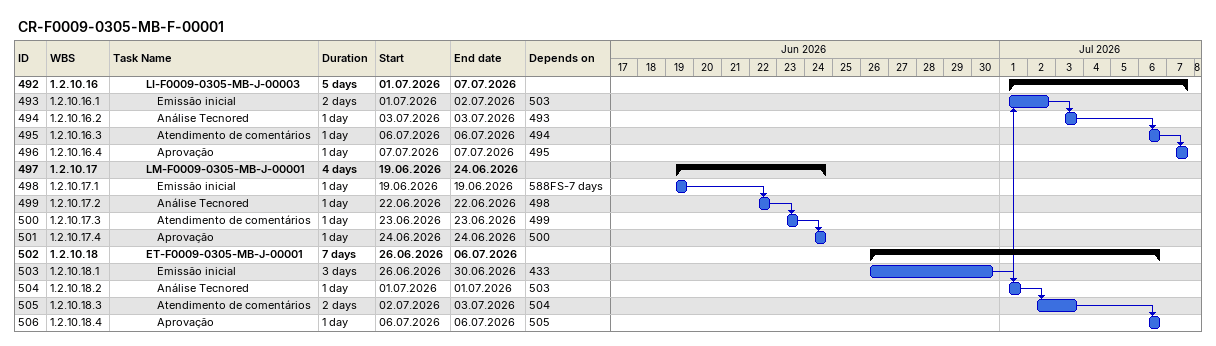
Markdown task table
CR-F0009-0305-MB-F-00001

| ID | WBS | Task | Duration | Start | Finish | Predecessors |
|---|---|---|---|---|---|---|
| 492 | 1.2.10.16 | **LI-F0009-0305-MB-J-00003** | 5d | 2026-07-01 | 2026-07-07 |  |
| 493 | 1.2.10.16.1 | Emissão inicial | 2d | 2026-07-01 | 2026-07-02 | 503 |
| 494 | 1.2.10.16.2 | Análise Tecnored | 1d | 2026-07-03 | 2026-07-03 | 493 |
| 495 | 1.2.10.16.3 | Atendimento de comentários | 1d | 2026-07-06 | 2026-07-06 | 494 |
| 496 | 1.2.10.16.4 | Aprovação | 1d | 2026-07-07 | 2026-07-07 | 495 |
| 497 | 1.2.10.17 | **LM-F0009-0305-MB-J-00001** | 4d | 2026-06-19 | 2026-06-24 |  |
| 498 | 1.2.10.17.1 | Emissão inicial | 1d | 2026-06-19 | 2026-06-19 | 588FS-7d |
| 499 | 1.2.10.17.2 | Análise Tecnored | 1d | 2026-06-22 | 2026-06-22 | 498 |
| 500 | 1.2.10.17.3 | Atendimento de comentários | 1d | 2026-06-23 | 2026-06-23 | 499 |
| 501 | 1.2.10.17.4 | Aprovação | 1d | 2026-06-24 | 2026-06-24 | 500 |
| 502 | 1.2.10.18 | **ET-F0009-0305-MB-J-00001** | 7d | 2026-06-26 | 2026-07-06 |  |
| 503 | 1.2.10.18.1 | Emissão inicial | 3d | 2026-06-26 | 2026-06-30 | 433 |
| 504 | 1.2.10.18.2 | Análise Tecnored | 1d | 2026-07-01 | 2026-07-01 | 503 |
| 505 | 1.2.10.18.3 | Atendimento de comentários | 2d | 2026-07-02 | 2026-07-03 | 504 |
| 506 | 1.2.10.18.4 | Aprovação | 1d | 2026-07-06 | 2026-07-06 | 505 |
